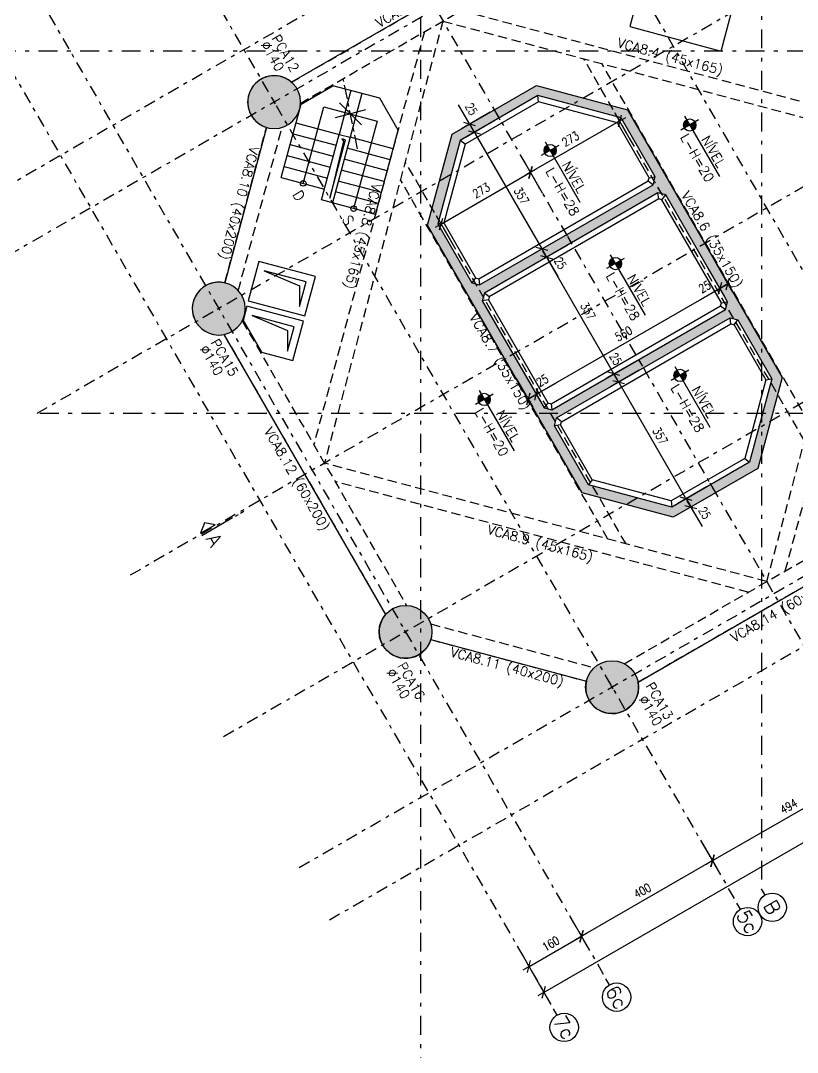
# Model space of a CAD drawing. Header units: metres. Extents: x 661733 to 661987, y 8168511 to 8168781.
# Drawn here: x 661893.99 to 661914.53, y 8168567.89 to 8168595.19 of the extents above; entities that cross this region are included whole.
import ezdxf
from ezdxf.enums import TextEntityAlignment as Align

# ---------------------------------------------------------------- set-up
doc = ezdxf.new("R2010")
doc.units = ezdxf.units.M
doc.header["$MEASUREMENT"] = 0
for name, pattern in [('SPX-CAMPANARIO$0$CENTER2', [1.125, 0.75, -0.125, 0.125, -0.125]), ('SPX-CAMPANARIO$0$DASHDOT2', [0.5, 0.25, -0.125, 0, -0.125]), ('SPX-CAMPANARIO$0$HIDDEN2', [0.1875, 0.125, -0.0625])]:
    doc.linetypes.add(name, pattern=pattern)
doc.layers.get('0').update_dxf_attribs({"linetype": 'CONTINUOUS'})
doc.layers.get('Defpoints').update_dxf_attribs({"linetype": 'CONTINUOUS'})
for name, color, linetype in [('SPX-CAMPANARIO$0$SP 00 Me1', 9, 'SPX-CAMPANARIO$0$DASHDOT2'), ('SPX-CAMPANARIO$0$SP0Me1', 9, 'SPX-CAMPANARIO$0$DASHDOT2'), ('SPX-CAMPANARIO$0$SP1CRT1', 3, 'CONTINUOUS'), ('SPX-CAMPANARIO$0$SP1INV1', 5, 'SPX-CAMPANARIO$0$HIDDEN2'), ('SPX-CAMPANARIO$0$SP1VST1', 2, 'CONTINUOUS'), ('SPX-CAMPANARIO$0$SP1VST2', 1, 'CONTINUOUS'), ('SPX-CAMPANARIO$0$SP1VST3', 5, 'CONTINUOUS'), ('SPX-CAMPANARIO$0$SP3HT2', 254, 'CONTINUOUS'), ('SPX-CAMPANARIO$0$SP4DIM1', 5, 'CONTINUOUS'), ('SPX-CAMPANARIO$0$SP4TN 1', 5, 'CONTINUOUS'), ('SPX-CAMPANARIO$0$SP4TXT 2', 2, 'CONTINUOUS'), ('SPX-CAMPANARIO$0$SP4TXT4', 4, 'CONTINUOUS')]:
    doc.layers.add(name, color=color, linetype=linetype)
doc.styles.add('SPX-CAMPANARIO$0$ROMANS', font='romans.shx')
doc.styles.add('SPX-CAMPANARIO$0$SP_T-Geral', font='romans.shx')
doc.styles.add('SPX-CAMPANARIO$0$SP_TD_w.8', font='romans.shx', dxfattribs={"width": 0.8})
doc.dimstyles.new('SPX-CAMPANARIO$0$SP_D125cm_18', dxfattribs={"dimtxt": 0.225, "dimasz": 0.025, "dimexe": 0.25, "dimexo": 0.125, "dimgap": 0.125, "dimtad": 1, "dimdec": 1, "dimlfac": 100, "dimdsep": 46, "dimtxsty": 'SPX-CAMPANARIO$0$SP_TD_w.8', "dimblk": 'SPX-CAMPANARIO$0$TIC', "dimcen": 0.0125, "dimdle": 0.125, "dimclrt": 2, "dimadec": 3, "dimazin": 2, "dimtfac": 1, "dimtdec": 1, "dimtmove": 0, "dimatfit": 3, "dimfxl": 0.2, "dimtolj": 1, "dimtzin": 0, "dimarcsym": 0})

# ---------------------------------------------------------------- blocks, each defined once
blk = doc.blocks.new('SPX-CAMPANARIO$0$TIC')
at = {"color": 2, "linetype": 'Continuous'}
blk.add_line((4.6, 4.6), (-4.6, -4.6), dxfattribs=at)
at = {"color": 5}
blk.add_line((-1, 0), (7.5, 0), dxfattribs=at)
blk = doc.blocks.new('*D57')
at = {"layer": 'Defpoints', "color": 0, "linetype": 'Continuous', "transparency": 16777216}
for p in [(-3.938, 0), (-3.178, 0), (-3.178, -2.725)]:
    blk.add_point(p, dxfattribs=at)
at = {"layer": 'SPX-CAMPANARIO$0$SP4DIM1', "color": 0, "linetype": 'Continuous', "lineweight": -2, "transparency": 16777216}
for p, q in [((-3.303, 0), (-4.188, 0)), ((-3.938, -2.7), (-3.938, -0.025)), ((-3.303, -2.725), (-4.188, -2.725))]:
    blk.add_line(p, q, dxfattribs=at)
at = {"layer": 'SPX-CAMPANARIO$0$SP4DIM1', "color": 0, "linetype": 'Continuous', "lineweight": -2, "transparency": 16777216, "xscale": 0.025, "yscale": 0.025, "zscale": 0.025}
for p, rotation in [((-3.938, 0), 90), ((-3.938, -2.725), 270)]:
    blk.add_blockref('SPX-CAMPANARIO$0$TIC', p, dxfattribs=dict(at, rotation=rotation))
at = {"layer": 'SPX-CAMPANARIO$0$SP4DIM1', "color": 2, "linetype": 'Continuous', "transparency": 16777216, "insert": (-4.175, -1.363), "char_height": 0.225, "attachment_point": 5, "rotation": 90, "style": 'SPX-CAMPANARIO$0$SP_TD_w.8'}
blk.add_mtext('\\A1;273', dxfattribs=at)
blk = doc.blocks.new('*D58')
at = {"layer": 'Defpoints', "color": 0, "linetype": 'Continuous', "transparency": 16777216}
for p in [(-3.178, 2.725), (-3.938, 0), (-3.178, 0)]:
    blk.add_point(p, dxfattribs=at)
at = {"layer": 'SPX-CAMPANARIO$0$SP4DIM1', "color": 0, "linetype": 'Continuous', "lineweight": -2, "transparency": 16777216}
for p, q in [((-3.303, 2.725), (-4.188, 2.725)), ((-3.938, 2.7), (-3.938, 0.025)), ((-3.303, 0), (-4.188, 0))]:
    blk.add_line(p, q, dxfattribs=at)
at = {"layer": 'SPX-CAMPANARIO$0$SP4DIM1', "color": 0, "linetype": 'Continuous', "lineweight": -2, "transparency": 16777216, "xscale": 0.025, "yscale": 0.025, "zscale": 0.025}
for p, rotation in [((-3.938, 2.725), 90), ((-3.938, 0), 270)]:
    blk.add_blockref('SPX-CAMPANARIO$0$TIC', p, dxfattribs=dict(at, rotation=rotation))
at = {"layer": 'SPX-CAMPANARIO$0$SP4DIM1', "color": 2, "linetype": 'Continuous', "transparency": 16777216, "insert": (-4.175, 1.362), "char_height": 0.225, "attachment_point": 5, "rotation": 90, "style": 'SPX-CAMPANARIO$0$SP_TD_w.8'}
blk.add_mtext('\\A1;273', dxfattribs=at)
blk = doc.blocks.new('*U61')
at = {"layer": 'SPX-CAMPANARIO$0$SP 00 Me1', "color": 0, "linetype": 'Continuous'}
blk.add_line((0, -0.15), (0, 0), dxfattribs=at)
blk.add_circle((0, -0.45), 0.3, dxfattribs=at)
at = {"layer": 'SPX-CAMPANARIO$0$SP 00 Me1', "color": 0, "linetype": 'Continuous', "style": 'SPX-CAMPANARIO$0$SP_T-Geral'}
blk.add_attdef('EIXO?', text='', height=0.3, dxfattribs=at).set_placement((0, -0.45), align=Align.MIDDLE_CENTER)
blk = doc.blocks.new('*D84')
at = {"layer": 'Defpoints', "color": 0, "linetype": 'Continuous', "transparency": 16777216}
for p in [(13.484, -8.939), (14.244, -8.939), (13.484, -10.539)]:
    blk.add_point(p, dxfattribs=at)
at = {"layer": 'SPX-CAMPANARIO$0$SP4DIM1', "color": 0, "linetype": 'Continuous', "lineweight": -2, "transparency": 16777216}
for p, q in [((13.609, -8.939), (14.494, -8.939)), ((14.244, -10.514), (14.244, -8.964)), ((13.609, -10.539), (14.494, -10.539))]:
    blk.add_line(p, q, dxfattribs=at)
at = {"layer": 'SPX-CAMPANARIO$0$SP4DIM1', "color": 0, "linetype": 'Continuous', "lineweight": -2, "transparency": 16777216, "xscale": 0.025, "yscale": 0.025, "zscale": 0.025}
for p, rotation in [((14.244, -8.939), 90), ((14.244, -10.539), 270)]:
    blk.add_blockref('SPX-CAMPANARIO$0$TIC', p, dxfattribs=dict(at, rotation=rotation))
at = {"layer": 'SPX-CAMPANARIO$0$SP4DIM1', "color": 2, "linetype": 'Continuous', "transparency": 16777216, "insert": (14.006, -9.739), "char_height": 0.225, "attachment_point": 5, "rotation": 90, "style": 'SPX-CAMPANARIO$0$SP_TD_w.8'}
blk.add_mtext('\\A1;160', dxfattribs=at)
blk = doc.blocks.new('*D85')
at = {"layer": 'Defpoints', "color": 0, "linetype": 'Continuous', "transparency": 16777216}
for p in [(13.484, -4.939), (13.484, -8.939), (14.244, -8.939)]:
    blk.add_point(p, dxfattribs=at)
at = {"layer": 'SPX-CAMPANARIO$0$SP4DIM1', "color": 0, "linetype": 'Continuous', "lineweight": -2, "transparency": 16777216}
for p, q in [((13.609, -4.939), (14.494, -4.939)), ((14.244, -4.964), (14.244, -8.914)), ((13.609, -8.939), (14.494, -8.939))]:
    blk.add_line(p, q, dxfattribs=at)
at = {"layer": 'SPX-CAMPANARIO$0$SP4DIM1', "color": 0, "linetype": 'Continuous', "lineweight": -2, "transparency": 16777216, "xscale": 0.025, "yscale": 0.025, "zscale": 0.025}
for p, rotation in [((14.244, -4.939), 90), ((14.244, -8.939), 270)]:
    blk.add_blockref('SPX-CAMPANARIO$0$TIC', p, dxfattribs=dict(at, rotation=rotation))
at = {"layer": 'SPX-CAMPANARIO$0$SP4DIM1', "color": 2, "linetype": 'Continuous', "transparency": 16777216, "insert": (14.006, -6.939), "char_height": 0.225, "attachment_point": 5, "rotation": 90, "style": 'SPX-CAMPANARIO$0$SP_TD_w.8'}
blk.add_mtext('\\A1;400', dxfattribs=at)
blk = doc.blocks.new('*D86')
at = {"layer": 'Defpoints', "color": 0, "linetype": 'Continuous', "transparency": 16777216}
for p in [(13.484, 0), (14.244, 0), (13.484, -4.939)]:
    blk.add_point(p, dxfattribs=at)
at = {"layer": 'SPX-CAMPANARIO$0$SP4DIM1', "color": 0, "linetype": 'Continuous', "lineweight": -2, "transparency": 16777216}
for p, q in [((13.609, 0), (14.494, 0)), ((14.244, -4.914), (14.244, -0.025)), ((13.609, -4.939), (14.494, -4.939))]:
    blk.add_line(p, q, dxfattribs=at)
at = {"layer": 'SPX-CAMPANARIO$0$SP4DIM1', "color": 0, "linetype": 'Continuous', "lineweight": -2, "transparency": 16777216, "xscale": 0.025, "yscale": 0.025, "zscale": 0.025}
for p, rotation in [((14.244, 0), 90), ((14.244, -4.939), 270)]:
    blk.add_blockref('SPX-CAMPANARIO$0$TIC', p, dxfattribs=dict(at, rotation=rotation))
at = {"layer": 'SPX-CAMPANARIO$0$SP4DIM1', "color": 2, "linetype": 'Continuous', "transparency": 16777216, "insert": (14.006, -2.47), "char_height": 0.225, "attachment_point": 5, "rotation": 90, "style": 'SPX-CAMPANARIO$0$SP_TD_w.8'}
blk.add_mtext('\\A1;494', dxfattribs=at)
blk = doc.blocks.new('*D90')
at = {"layer": 'Defpoints', "color": 0, "linetype": 'Continuous', "transparency": 16777216}
for p in [(14.267, 10.539), (15.027, 10.539), (14.267, -10.539)]:
    blk.add_point(p, dxfattribs=at)
at = {"layer": 'SPX-CAMPANARIO$0$SP4DIM1', "color": 0, "linetype": 'Continuous', "lineweight": -2, "transparency": 16777216}
for p, q in [((14.392, 10.539), (15.277, 10.539)), ((15.027, -10.514), (15.027, 10.514)), ((14.392, -10.539), (15.277, -10.539))]:
    blk.add_line(p, q, dxfattribs=at)
at = {"layer": 'SPX-CAMPANARIO$0$SP4DIM1', "color": 0, "linetype": 'Continuous', "lineweight": -2, "transparency": 16777216, "xscale": 0.025, "yscale": 0.025, "zscale": 0.025}
for p, rotation in [((15.027, 10.539), 90), ((15.027, -10.539), 270)]:
    blk.add_blockref('SPX-CAMPANARIO$0$TIC', p, dxfattribs=dict(at, rotation=rotation))
at = {"layer": 'SPX-CAMPANARIO$0$SP4DIM1', "color": 2, "linetype": 'Continuous', "transparency": 16777216, "insert": (14.789, 0), "char_height": 0.225, "attachment_point": 5, "rotation": 90, "style": 'SPX-CAMPANARIO$0$SP_TD_w.8'}
blk.add_mtext('\\A1;2108', dxfattribs=at)
blk = doc.blocks.new('*D91')
at = {"layer": 'Defpoints', "color": 0, "linetype": 'Continuous', "transparency": 16777216}
for p in [(10.539, 15.539), (12.403, 15.539), (11.2, 14.127), (-5.021, -14.639), (10.539, -14.639)]:
    blk.add_point(p, dxfattribs=at)
at = {"layer": 'SPX-CAMPANARIO$0$SP4DIM1', "color": 0, "linetype": 'Continuous', "lineweight": -2, "transparency": 16777216}
blk.add_arc((10.539, 12.312), 1.931, 60.7418, 89.2582, dxfattribs=at)
at = {"layer": 'SPX-CAMPANARIO$0$SP4DIM1', "color": 0, "linetype": 'Continuous', "lineweight": -2, "transparency": 16777216, "xscale": 0.025, "yscale": 0.025, "zscale": 0.025}
for p, rotation in [((10.539, 14.243), 179.6291151257718), ((11.505, 13.984), 330.3708836166287)]:
    blk.add_blockref('SPX-CAMPANARIO$0$TIC', p, dxfattribs=dict(at, rotation=rotation))
at = {"layer": 'SPX-CAMPANARIO$0$SP4DIM1', "color": 2, "linetype": 'Continuous', "transparency": 16777216, "insert": (11.101, 14.407), "char_height": 0.225, "attachment_point": 5, "rotation": 345, "style": 'SPX-CAMPANARIO$0$SP_TD_w.8'}
blk.add_mtext('\\A1;30°', dxfattribs=at)
blk = doc.blocks.new('SPX-CAMPANARIO$0$SP_P_140')
at = {"layer": 'SPX-CAMPANARIO$0$SP3HT2', "linetype": 'Continuous'}
h = blk.add_hatch(color=256, dxfattribs=at)
h.dxf.hatch_style = 1
edge = h.paths.add_edge_path()
edge.add_arc((0, 0), 0.7, 0, 360)
at = {"layer": 'Defpoints'}
for p, q in [((-0.05, 0), (0.05, 0)), ((0, -0.05), (0, 0.05))]:
    blk.add_line(p, q, dxfattribs=at)
at = {"layer": 'SPX-CAMPANARIO$0$SP1CRT1', "ltscale": 10}
blk.add_circle((0, 0), 0.7, dxfattribs=at)
blk = doc.blocks.new('SPX-CAMPANARIO$0$ELEV02')
at = {"layer": 'SPX-CAMPANARIO$0$SP1VST1'}
for points in [[(-7.556, 5.793), (-5.968, 4.205), (-4.2, 5.973), (-5.788, 7.56)], [(7.556, 5.793), (5.968, 4.205), (4.2, 5.973), (5.788, 7.56)]]:
    blk.add_lwpolyline(points, close=True, dxfattribs=at)
at = {"layer": 'SPX-CAMPANARIO$0$SP1VST3'}
for points in [[(-5.788, 6.853), (-6.849, 5.793), (-5.968, 4.912), (-6.527, 5.793), (-5.788, 6.853)], [(5.788, 6.853), (6.849, 5.793), (5.968, 4.912), (6.527, 5.793), (5.788, 6.853)]]:
    blk.add_lwpolyline(points, dxfattribs=at)
blk = doc.blocks.new('SPX-CAMPANARIO$0$A$C10CC2A0B')
at = {"layer": 'SPX-CAMPANARIO$0$SP1VST1'}
for p, q in [((-7.63, -2.469), (-8.539, -3.377)), ((-6.659, -2.469), (-7.63, -2.469)), ((-5.023, -4.104), (-6.659, -2.469)), ((-7.979, -2.817), (-7.13, -3.665)), ((-6.296, -2.831), (-7.13, -3.665)), ((-8.191, -3.029), (-7.979, -3.241)), ((-6.084, -3.043), (-6.918, -3.878)), ((-5.872, -3.256), (-6.706, -4.09)), ((-8.539, -4.349), (-8.539, -3.377)), ((-5.66, -3.468), (-6.494, -4.302)), ((-5.447, -3.68), (-6.282, -4.514)), ((-5.235, -3.892), (-6.07, -4.726)), ((-7.116, -5.773), (-8.539, -4.349)), ((-5.023, -4.104), (-5.858, -4.938)), ((-7.116, -5.773), (-6.282, -4.938))]:
    blk.add_line(p, q, dxfattribs=at)
blk.add_lwpolyline([(-6.07, -5.15), (-7.342, -3.878), (-7.13, -3.665), (-5.858, -4.938)], close=True, dxfattribs=at)
for points in [[(-5.49, -7.399), (-4.73, -8.159), (-3.634, -7.063), (-4.394, -6.303), (-5.49, -7.399)], [(-3.377, -8.539), (-2.767, -7.929), (-3.528, -7.169), (-4.624, -8.265), (-4.349, -8.539), (-3.377, -8.539)]]:
    blk.add_lwpolyline(points, dxfattribs=at)
at = {"layer": 'SPX-CAMPANARIO$0$SP1VST2', "linetype": 'SPX-CAMPANARIO$0$CENTER2', "ltscale": 0.5}
blk.add_line((-6.762, -3.647), (-8.56, -3.048), dxfattribs=at)
at = {"layer": 'SPX-CAMPANARIO$0$SP1VST2'}
for p, q in [((-7.979, -3.241), (-7.342, -3.878)), ((-8.177, -4.712), (-7.342, -3.878)), ((-7.965, -4.924), (-7.13, -4.09)), ((-7.753, -5.136), (-6.918, -4.302)), ((-7.54, -5.348), (-6.706, -4.514)), ((-7.328, -5.56), (-6.494, -4.726))]:
    blk.add_line(p, q, dxfattribs=at)
for points in [[(-6.692, -5.348), (-8.177, -3.863), (-7.145, -2.831), (-5.447, -4.528)], [(-7.554, -2.948), (-7.661, -3.347), (-7.261, -3.24)], [(-8.06, -3.454), (-7.661, -3.347), (-7.768, -3.747)]]:
    blk.add_lwpolyline(points, dxfattribs=at)
for centre in [(-5.447, -4.528), (-6.692, -5.348)]:
    blk.add_circle(centre, 0.075, dxfattribs=at)
at = {"layer": 'SPX-CAMPANARIO$0$SP1VST3'}
for points in [[(-5.999, -4.938), (-7.13, -3.807), (-7.201, -3.878), (-7.13, -3.869)], [(-5.207, -7.399), (-4.394, -6.786), (-3.916, -7.063), (-4.394, -6.586)], [(-4.341, -8.265), (-3.528, -7.652), (-3.05, -7.929), (-3.528, -7.452)]]:
    blk.add_lwpolyline(points, close=True, dxfattribs=at)
at = {"layer": 'SPX-CAMPANARIO$0$SP1VST2', "style": 'SPX-CAMPANARIO$0$ROMANS'}
for s, p in [('S', (-5.369, -4.941)), ('D', (-6.59, -5.746))]:
    blk.add_text(s, height=0.27, dxfattribs=at).set_placement(p)
blk = doc.blocks.new('SPX-CAMPANARIO$0$SP_IND_CORTE2')
for p, q in [((-0.27, 0), (-1.02, 0)), ((-0.135, 0), (-0.21, 0)), ((0, 0), (-0.075, 0))]:
    blk.add_line(p, q)
blk.add_lwpolyline([(-1.02, 0.06), (-0.66, 0.06), (-0.84, 0.21)], close=True)
at = {"style": 'SPX-CAMPANARIO$0$SP_T-Geral'}
blk.add_attdef('1', text='', height=0.3, dxfattribs=at).set_placement((-0.84, -0.2), align=Align.MIDDLE_CENTER)
blk = doc.blocks.new('*D60')
at = {"layer": 'Defpoints', "color": 0, "linetype": 'Continuous', "transparency": 16777216}
for p in [(661906.641, 8168592.61), (661908.424, 8168589.521), (661907.773, 8168589.146)]:
    blk.add_point(p, dxfattribs=at)
at = {"layer": 'SPX-CAMPANARIO$0$SP4DIM1', "color": 0, "linetype": 'Continuous', "lineweight": -2, "transparency": 16777216}
for p, q in [((661906.532, 8168592.548), (661905.773, 8168592.109)), ((661906.002, 8168592.213), (661907.761, 8168589.167)), ((661908.316, 8168589.459), (661907.557, 8168589.021))]:
    blk.add_line(p, q, dxfattribs=at)
at = {"layer": 'SPX-CAMPANARIO$0$SP4DIM1', "color": 0, "linetype": 'Continuous', "lineweight": -2, "transparency": 16777216, "xscale": 0.025, "yscale": 0.025, "zscale": 0.025}
for p, rotation in [((661905.99, 8168592.234), 120.0000000391031), ((661907.773, 8168589.146), 300.000000039103)]:
    blk.add_blockref('SPX-CAMPANARIO$0$TIC', p, dxfattribs=dict(at, rotation=rotation))
at = {"layer": 'SPX-CAMPANARIO$0$SP4DIM1', "color": 2, "linetype": 'Continuous', "transparency": 16777216, "insert": (661907.236, 8168590.551), "char_height": 0.225, "attachment_point": 5, "rotation": 300, "style": 'SPX-CAMPANARIO$0$SP_TD_w.8'}
blk.add_mtext('\\A1;357', dxfattribs=at)
blk = doc.blocks.new('*D62')
at = {"layer": 'Defpoints', "color": 0, "linetype": 'Continuous', "transparency": 16777216}
for p in [(661906.516, 8168592.827), (661906.641, 8168592.61), (661905.865, 8168592.451)]:
    blk.add_point(p, dxfattribs=at)
at = {"layer": 'SPX-CAMPANARIO$0$SP4DIM1', "color": 0, "linetype": 'Continuous', "lineweight": -2, "transparency": 16777216}
for p, q in [((661905.852, 8168592.473), (661905.569, 8168592.963)), ((661906.407, 8168592.764), (661905.648, 8168592.326)), ((661906.532, 8168592.548), (661905.773, 8168592.109)), ((661905.99, 8168592.234), (661905.865, 8168592.451)), ((661906.002, 8168592.213), (661906.015, 8168592.191))]:
    blk.add_line(p, q, dxfattribs=at)
at = {"layer": 'SPX-CAMPANARIO$0$SP4DIM1', "color": 0, "linetype": 'Continuous', "lineweight": -2, "transparency": 16777216, "xscale": 0.025, "yscale": 0.025, "zscale": 0.025}
for p, rotation in [((661905.865, 8168592.451), 299.9999996806242), ((661905.99, 8168592.234), 119.9999996806242)]:
    blk.add_blockref('SPX-CAMPANARIO$0$TIC', p, dxfattribs=dict(at, rotation=rotation))
at = {"layer": 'SPX-CAMPANARIO$0$SP4DIM1', "color": 2, "linetype": 'Continuous', "transparency": 16777216, "insert": (661905.91, 8168592.847), "char_height": 0.225, "attachment_point": 5, "rotation": 300, "style": 'SPX-CAMPANARIO$0$SP_TD_w.8'}
blk.add_mtext('\\A1;25', dxfattribs=at)
blk = doc.blocks.new('*D63')
at = {"layer": 'Defpoints', "color": 0, "linetype": 'Continuous', "transparency": 16777216}
for p in [(661908.424, 8168589.521), (661908.549, 8168589.305), (661907.898, 8168588.929)]:
    blk.add_point(p, dxfattribs=at)
at = {"layer": 'SPX-CAMPANARIO$0$SP4DIM1', "color": 0, "linetype": 'Continuous', "lineweight": -2, "transparency": 16777216}
for p, q in [((661908.316, 8168589.459), (661907.557, 8168589.021)), ((661908.441, 8168589.242), (661907.682, 8168588.804)), ((661907.761, 8168589.167), (661907.748, 8168589.189)), ((661907.773, 8168589.146), (661907.898, 8168588.929)), ((661907.911, 8168588.907), (661908.194, 8168588.417))]:
    blk.add_line(p, q, dxfattribs=at)
at = {"layer": 'SPX-CAMPANARIO$0$SP4DIM1', "color": 0, "linetype": 'Continuous', "lineweight": -2, "transparency": 16777216, "xscale": 0.025, "yscale": 0.025, "zscale": 0.025}
for p, rotation in [((661907.773, 8168589.146), 300.000000039103), ((661907.898, 8168588.929), 120.0000000391031)]:
    blk.add_blockref('SPX-CAMPANARIO$0$TIC', p, dxfattribs=dict(at, rotation=rotation))
at = {"layer": 'SPX-CAMPANARIO$0$SP4DIM1', "color": 2, "linetype": 'Continuous', "transparency": 16777216, "insert": (661908.264, 8168588.77), "char_height": 0.225, "attachment_point": 5, "rotation": 300, "style": 'SPX-CAMPANARIO$0$SP_TD_w.8'}
blk.add_mtext('\\A1;25', dxfattribs=at)
blk = doc.blocks.new('*D64')
at = {"layer": 'Defpoints', "color": 0, "linetype": 'Continuous', "transparency": 16777216}
for p in [(661908.549, 8168589.305), (661907.898, 8168588.929), (661910.332, 8168586.216)]:
    blk.add_point(p, dxfattribs=at)
at = {"layer": 'SPX-CAMPANARIO$0$SP4DIM1', "color": 0, "linetype": 'Continuous', "lineweight": -2, "transparency": 16777216}
for p, q in [((661908.441, 8168589.242), (661907.682, 8168588.804)), ((661909.669, 8168585.862), (661907.911, 8168588.907)), ((661910.224, 8168586.154), (661909.465, 8168585.715))]:
    blk.add_line(p, q, dxfattribs=at)
at = {"layer": 'SPX-CAMPANARIO$0$SP4DIM1', "color": 0, "linetype": 'Continuous', "lineweight": -2, "transparency": 16777216, "xscale": 0.025, "yscale": 0.025, "zscale": 0.025}
for p, rotation in [((661907.898, 8168588.929), 120.0000000184052), ((661909.681, 8168585.84), 300.0000000184053)]:
    blk.add_blockref('SPX-CAMPANARIO$0$TIC', p, dxfattribs=dict(at, rotation=rotation))
at = {"layer": 'SPX-CAMPANARIO$0$SP4DIM1', "color": 2, "linetype": 'Continuous', "transparency": 16777216, "insert": (661908.995, 8168587.503), "char_height": 0.225, "attachment_point": 5, "rotation": 300, "style": 'SPX-CAMPANARIO$0$SP_TD_w.8'}
blk.add_mtext('\\A1;357', dxfattribs=at)
blk = doc.blocks.new('*D65')
at = {"layer": 'Defpoints', "color": 0, "linetype": 'Continuous', "transparency": 16777216}
for p in [(661910.457, 8168586), (661909.806, 8168585.624), (661912.241, 8168582.911)]:
    blk.add_point(p, dxfattribs=at)
at = {"layer": 'SPX-CAMPANARIO$0$SP4DIM1', "color": 0, "linetype": 'Continuous', "lineweight": -2, "transparency": 16777216}
for p, q in [((661910.349, 8168585.937), (661909.59, 8168585.499)), ((661911.577, 8168582.557), (661909.819, 8168585.602)), ((661912.132, 8168582.848), (661911.373, 8168582.41))]:
    blk.add_line(p, q, dxfattribs=at)
at = {"layer": 'SPX-CAMPANARIO$0$SP4DIM1', "color": 0, "linetype": 'Continuous', "lineweight": -2, "transparency": 16777216, "xscale": 0.025, "yscale": 0.025, "zscale": 0.025}
for p, rotation in [((661909.806, 8168585.624), 120.000000110829), ((661911.59, 8168582.535), 300.000000110829)]:
    blk.add_blockref('SPX-CAMPANARIO$0$TIC', p, dxfattribs=dict(at, rotation=rotation))
at = {"layer": 'SPX-CAMPANARIO$0$SP4DIM1', "color": 2, "linetype": 'Continuous', "transparency": 16777216, "insert": (661910.904, 8168584.198), "char_height": 0.225, "attachment_point": 5, "rotation": 300, "style": 'SPX-CAMPANARIO$0$SP_TD_w.8'}
blk.add_mtext('\\A1;357', dxfattribs=at)
blk = doc.blocks.new('*D66')
at = {"layer": 'Defpoints', "color": 0, "linetype": 'Continuous', "transparency": 16777216}
for p in [(661912.241, 8168582.911), (661912.366, 8168582.694), (661911.715, 8168582.318)]:
    blk.add_point(p, dxfattribs=at)
at = {"layer": 'SPX-CAMPANARIO$0$SP4DIM1', "color": 0, "linetype": 'Continuous', "lineweight": -2, "transparency": 16777216}
for p, q in [((661912.132, 8168582.848), (661911.373, 8168582.41)), ((661912.257, 8168582.632), (661911.498, 8168582.193)), ((661911.577, 8168582.557), (661911.565, 8168582.578)), ((661911.59, 8168582.535), (661911.715, 8168582.318)), ((661911.727, 8168582.297), (661912.01, 8168581.806))]:
    blk.add_line(p, q, dxfattribs=at)
at = {"layer": 'SPX-CAMPANARIO$0$SP4DIM1', "color": 0, "linetype": 'Continuous', "lineweight": -2, "transparency": 16777216, "xscale": 0.025, "yscale": 0.025, "zscale": 0.025}
for p, rotation in [((661911.59, 8168582.535), 300.000000039103), ((661911.715, 8168582.318), 120.0000000391031)]:
    blk.add_blockref('SPX-CAMPANARIO$0$TIC', p, dxfattribs=dict(at, rotation=rotation))
at = {"layer": 'SPX-CAMPANARIO$0$SP4DIM1', "color": 2, "linetype": 'Continuous', "transparency": 16777216, "insert": (661912.081, 8168582.159), "char_height": 0.225, "attachment_point": 5, "rotation": 300, "style": 'SPX-CAMPANARIO$0$SP_TD_w.8'}
blk.add_mtext('\\A1;25', dxfattribs=at)
blk = doc.blocks.new('*D67')
at = {"layer": 'Defpoints', "color": 0, "linetype": 'Continuous', "transparency": 16777216}
for p in [(661910.332, 8168586.216), (661910.457, 8168586), (661909.681, 8168585.84)]:
    blk.add_point(p, dxfattribs=at)
at = {"layer": 'SPX-CAMPANARIO$0$SP4DIM1', "color": 0, "linetype": 'Continuous', "lineweight": -2, "transparency": 16777216}
for p, q in [((661909.669, 8168585.862), (661909.386, 8168586.352)), ((661910.224, 8168586.154), (661909.465, 8168585.715)), ((661910.349, 8168585.937), (661909.59, 8168585.499)), ((661909.806, 8168585.624), (661909.681, 8168585.84)), ((661909.819, 8168585.602), (661909.831, 8168585.58))]:
    blk.add_line(p, q, dxfattribs=at)
at = {"layer": 'SPX-CAMPANARIO$0$SP4DIM1', "color": 0, "linetype": 'Continuous', "lineweight": -2, "transparency": 16777216, "xscale": 0.025, "yscale": 0.025, "zscale": 0.025}
for p, rotation in [((661909.681, 8168585.84), 299.999999442416), ((661909.806, 8168585.624), 119.999999442416)]:
    blk.add_blockref('SPX-CAMPANARIO$0$TIC', p, dxfattribs=dict(at, rotation=rotation))
at = {"layer": 'SPX-CAMPANARIO$0$SP4DIM1', "color": 2, "linetype": 'Continuous', "transparency": 16777216, "insert": (661909.727, 8168586.237), "char_height": 0.225, "attachment_point": 5, "rotation": 300, "style": 'SPX-CAMPANARIO$0$SP_TD_w.8'}
blk.add_mtext('\\A1;25', dxfattribs=at)
blk = doc.blocks.new('*D68')
at = {"layer": 'Defpoints', "color": 0, "linetype": 'Continuous', "transparency": 16777216}
for p in [(661907.253, 8168585.95), (661907.037, 8168585.825), (661907.629, 8168585.299)]:
    blk.add_point(p, dxfattribs=at)
at = {"layer": 'SPX-CAMPANARIO$0$SP4DIM1', "color": 0, "linetype": 'Continuous', "lineweight": -2, "transparency": 16777216}
for p, q in [((661907.099, 8168585.716), (661907.537, 8168584.957)), ((661907.316, 8168585.841), (661907.754, 8168585.082)), ((661907.65, 8168585.311), (661908.141, 8168585.594)), ((661907.391, 8168585.161), (661907.369, 8168585.149)), ((661907.412, 8168585.174), (661907.629, 8168585.299))]:
    blk.add_line(p, q, dxfattribs=at)
at = {"layer": 'SPX-CAMPANARIO$0$SP4DIM1', "color": 0, "linetype": 'Continuous', "lineweight": -2, "transparency": 16777216, "xscale": 0.025, "yscale": 0.025, "zscale": 0.025}
for p, rotation in [((661907.412, 8168585.174), 30.00000003910309), ((661907.629, 8168585.299), 210.0000000391031)]:
    blk.add_blockref('SPX-CAMPANARIO$0$TIC', p, dxfattribs=dict(at, rotation=rotation))
at = {"layer": 'SPX-CAMPANARIO$0$SP4DIM1', "color": 2, "linetype": 'Continuous', "transparency": 16777216, "insert": (661907.788, 8168585.665), "char_height": 0.225, "attachment_point": 5, "rotation": 30, "style": 'SPX-CAMPANARIO$0$SP_TD_w.8'}
blk.add_mtext('\\A1;25', dxfattribs=at)
blk = doc.blocks.new('*D69')
at = {"layer": 'Defpoints', "color": 0, "linetype": 'Continuous', "transparency": 16777216}
for p in [(661912.103, 8168588.75), (661907.253, 8168585.95), (661907.629, 8168585.299)]:
    blk.add_point(p, dxfattribs=at)
at = {"layer": 'SPX-CAMPANARIO$0$SP4DIM1', "color": 0, "linetype": 'Continuous', "lineweight": -2, "transparency": 16777216}
for p, q in [((661912.165, 8168588.641), (661912.604, 8168587.882)), ((661912.457, 8168588.086), (661907.65, 8168585.311)), ((661907.316, 8168585.841), (661907.754, 8168585.082))]:
    blk.add_line(p, q, dxfattribs=at)
at = {"layer": 'SPX-CAMPANARIO$0$SP4DIM1', "color": 0, "linetype": 'Continuous', "lineweight": -2, "transparency": 16777216, "xscale": 0.025, "yscale": 0.025, "zscale": 0.025}
for p, rotation in [((661912.479, 8168588.099), 30.00000003910309), ((661907.629, 8168585.299), 210.0000000391031)]:
    blk.add_blockref('SPX-CAMPANARIO$0$TIC', p, dxfattribs=dict(at, rotation=rotation))
at = {"layer": 'SPX-CAMPANARIO$0$SP4DIM1', "color": 2, "linetype": 'Continuous', "transparency": 16777216, "insert": (661909.935, 8168586.904), "char_height": 0.225, "attachment_point": 5, "rotation": 30, "style": 'SPX-CAMPANARIO$0$SP_TD_w.8'}
blk.add_mtext('\\A1;560', dxfattribs=at)
blk = doc.blocks.new('*D70')
at = {"layer": 'Defpoints', "color": 0, "linetype": 'Continuous', "transparency": 16777216}
for p in [(661912.103, 8168588.75), (661912.319, 8168588.875), (661912.479, 8168588.099)]:
    blk.add_point(p, dxfattribs=at)
at = {"layer": 'SPX-CAMPANARIO$0$SP4DIM1', "color": 0, "linetype": 'Continuous', "lineweight": -2, "transparency": 16777216}
for p, q in [((661912.165, 8168588.641), (661912.604, 8168587.882)), ((661912.382, 8168588.766), (661912.82, 8168588.007)), ((661912.695, 8168588.224), (661912.479, 8168588.099)), ((661912.717, 8168588.236), (661912.738, 8168588.249)), ((661912.457, 8168588.086), (661911.966, 8168587.803))]:
    blk.add_line(p, q, dxfattribs=at)
at = {"layer": 'SPX-CAMPANARIO$0$SP4DIM1', "color": 0, "linetype": 'Continuous', "lineweight": -2, "transparency": 16777216, "xscale": 0.025, "yscale": 0.025, "zscale": 0.025}
for p, rotation in [((661912.695, 8168588.224), 210.0000000391031), ((661912.479, 8168588.099), 30.00000003910308)]:
    blk.add_blockref('SPX-CAMPANARIO$0$TIC', p, dxfattribs=dict(at, rotation=rotation))
at = {"layer": 'SPX-CAMPANARIO$0$SP4DIM1', "color": 2, "linetype": 'Continuous', "transparency": 16777216, "insert": (661912.082, 8168588.144), "char_height": 0.225, "attachment_point": 5, "rotation": 30, "style": 'SPX-CAMPANARIO$0$SP_TD_w.8'}
blk.add_mtext('\\A1;25', dxfattribs=at)
blk = doc.blocks.new('SPX-CAMPANARIO$0$02')
at = {"layer": 'SPX-CAMPANARIO$0$SP1INV1', "ltscale": 2}
for p, q in [((-8.564, 0), (0, 8.564)), ((-8.564, 0.566), (-0.566, 8.564)), ((8.564, 0), (0, 8.564)), ((8.564, 0.566), (0.566, 8.564)), ((5.489, 3.075), (-5.489, 3.075)), ((5.839, 2.725), (-5.839, 2.725)), ((8.564, 0), (0, -8.564)), ((-8.564, 0), (0, -8.564)), ((-8.564, -0.566), (-0.566, -8.564)), ((8.564, -0.566), (0.566, -8.564)), ((5.839, -2.725), (-5.839, -2.725)), ((5.489, -3.075), (-5.489, -3.075))]:
    blk.add_line(p, q, dxfattribs=at)
at = {"layer": 'SPX-CAMPANARIO$0$SP4DIM1', "linetype": 'Continuous'}
for base, p1, p2, angle, picture, middle in [((-3.937713557, -0.000000014), (-3.177936707, 2.72499999), (-3.177936743, -0.000000014), 269.999999146, '*D58', (-4.175213557, 1.362499988)), ((-3.93771356, -0.00000001), (-3.17793669, -2.72500002), (-3.17793674, -0.00000001), 90.00000117, '*D57', (-4.17521356, -1.36250002))]:
    dim = blk.add_linear_dim(base=base, p1=p1, p2=p2, angle=angle, dimstyle='SPX-CAMPANARIO$0$SP_D125cm_18', override={"dimdec": 0}, dxfattribs=at)
    dim.commit()
    dim.dimension.update_dxf_attribs({"geometry": picture, "text_midpoint": middle})
blk = doc.blocks.new('SPX-CAMPANARIO$0$SP_EIXOS_CAMP')
at = {"layer": 'SPX-CAMPANARIO$0$SP0Me1', "ltscale": 2}
for p, q in [((1.3296, 15.5393), (-14.6393, -12.1197)), ((12.4027, 15.5393), (-5.021, -14.6393)), ((-14.6393, 13.2387), (15.5393, -4.185)), ((-14.6393, 2.8246), (15.5393, -14.5991))]:
    blk.add_line(p, q, dxfattribs=at)
at = {"layer": 'SPX-CAMPANARIO$0$SP0Me1', "ltscale": 1.25}
for p, q in [((-10.5393, 15.5393), (-10.5393, -14.6393)), ((-8.9393, 15.5393), (-8.9393, -14.6393)), ((-4.9393, 15.5393), (-4.9393, -14.6393)), ((0, 15.5393), (0, -14.6393)), ((4.9393, 15.5393), (4.9393, -14.6393)), ((8.9393, 15.5393), (8.9393, -14.6393)), ((10.5393, 15.5393), (10.5393, -14.6393)), ((-14.6393, 4.9393), (15.5393, 4.9393)), ((-14.6393, 0), (15.5393, 0)), ((-14.6393, -4.9393), (15.5393, -4.9393)), ((-14.6393, -8.9393), (15.5393, -8.9393)), ((-14.6393, -10.5393), (15.5393, -10.5393))]:
    blk.add_line(p, q, dxfattribs=at)
at = {"layer": 'SPX-CAMPANARIO$0$SP0Me1'}
ref = blk.add_blockref('*U61', (15.5393, -4.185), dxfattribs=dict(at, xscale=1.25, yscale=1.25, zscale=1.25, rotation=90))
ref.add_attrib('EIXO?', 'B', dxfattribs={"layer": 'SPX-CAMPANARIO$0$SP 00 Me1', "color": 0, "linetype": 'Continuous', "height": 0.375, "rotation": 0, "style": 'SPX-CAMPANARIO$0$SP_T-Geral'}).set_placement((16.1018, -4.185), align=Align.MIDDLE_CENTER)
ref = blk.add_blockref('*U61', (15.5393, -4.9393), dxfattribs=dict(at, xscale=1.25, yscale=1.25, zscale=1.25, rotation=90))
ref.add_attrib('EIXO?', '5c', dxfattribs={"layer": 'SPX-CAMPANARIO$0$SP 00 Me1', "color": 0, "linetype": 'Continuous', "height": 0.375, "rotation": 0, "style": 'SPX-CAMPANARIO$0$SP_T-Geral'}).set_placement((16.1018, -4.9393), align=Align.MIDDLE_CENTER)
ref = blk.add_blockref('*U61', (15.5393, -8.9393), dxfattribs=dict(at, xscale=1.25, yscale=1.25, zscale=1.25, rotation=90))
ref.add_attrib('EIXO?', '6c', dxfattribs={"layer": 'SPX-CAMPANARIO$0$SP 00 Me1', "color": 0, "linetype": 'Continuous', "height": 0.375, "rotation": 0, "style": 'SPX-CAMPANARIO$0$SP_T-Geral'}).set_placement((16.1018, -8.9393), align=Align.MIDDLE_CENTER)
ref = blk.add_blockref('*U61', (15.5393, -10.5393), dxfattribs=dict(at, xscale=1.25, yscale=1.25, zscale=1.25, rotation=90))
ref.add_attrib('EIXO?', '7c', dxfattribs={"layer": 'SPX-CAMPANARIO$0$SP 00 Me1', "color": 0, "linetype": 'Continuous', "height": 0.375, "rotation": 0, "style": 'SPX-CAMPANARIO$0$SP_T-Geral'}).set_placement((16.1018, -10.5393), align=Align.MIDDLE_CENTER)
at = {"layer": 'SPX-CAMPANARIO$0$SP4DIM1', "linetype": 'Continuous'}
dim = blk.add_angular_dim_2l(base=(11.1998, 14.1265), line1=((10.5393, 15.5393), (10.5393, -14.6393)), line2=((12.4027, 15.5393), (-5.021, -14.6393)), dimstyle='SPX-CAMPANARIO$0$SP_D125cm_18', dxfattribs=at)
dim.commit()
dim.dimension.update_dxf_attribs({"geometry": '*D91', "text_midpoint": (11.1006, 14.4066)})
for base, p1, p2, picture, middle in [((15.0265, 10.5393), (14.2667, -10.5393), (14.2667, 10.5393), '*D90', (14.789, 0)), ((14.2438, 0), (13.484, -4.9393), (13.484, 0), '*D86', (14.0063, -2.4697))]:
    dim = blk.add_linear_dim(base=base, p1=p1, p2=p2, angle=90, dimstyle='SPX-CAMPANARIO$0$SP_D125cm_18', override={"dimdec": 0}, dxfattribs=at)
    dim.commit()
    dim.dimension.update_dxf_attribs({"geometry": picture, "text_midpoint": middle})
for p1, angle, picture, middle in [((13.484, -4.9393), 270, '*D85', (14.0063, -6.9393)), ((13.484, -10.5393), 90, '*D84', (14.0063, -9.7393))]:
    dim = blk.add_linear_dim(base=(14.2438, -8.9393), p1=p1, p2=(13.484, -8.9393), angle=angle, dimstyle='SPX-CAMPANARIO$0$SP_D125cm_18', dxfattribs=at)
    dim.commit()
    dim.dimension.update_dxf_attribs({"geometry": picture, "text_midpoint": middle})
blk = doc.blocks.new('SPX-CAMPANARIO')
at = {"layer": 'SPX-CAMPANARIO$0$SP3HT2'}
h = blk.add_hatch(color=256, dxfattribs=at)
h.dxf.hatch_style = 1
h.paths.add_polyline_path([(661910.0368, 8168592.8279), (661914.1273, 8168585.743), (661913.4832, 8168583.3395), (661911.2481, 8168582.049), (661908.8445, 8168582.693), (661904.754, 8168589.7779), (661905.3981, 8168592.1815), (661907.6332, 8168593.472)])
h.paths.add_polyline_path([(661911.0489, 8168590.575), (661910.844, 8168590.6299), (661906.254, 8168587.9799), (661906.1991, 8168587.775), (661907.8324, 8168584.946), (661908.0374, 8168584.8911), (661912.6273, 8168587.5411), (661912.6822, 8168587.746)], flags=16)
h.paths.add_polyline_path([(661906.129, 8168588.1964), (661910.719, 8168590.8464), (661910.7739, 8168591.0513), (661909.8721, 8168592.6132), (661907.6685, 8168593.2037), (661905.6128, 8168592.0168), (661905.0223, 8168589.8132), (661905.9241, 8168588.2513)], flags=16)
h.paths.add_polyline_path([(661908.1624, 8168584.6746), (661912.7523, 8168587.3246), (661912.9572, 8168587.2697), (661913.859, 8168585.7077), (661913.2685, 8168583.5042), (661911.2128, 8168582.3173), (661909.0092, 8168582.9077), (661908.1074, 8168584.4697)], flags=16)
at = {"layer": 'SPX-CAMPANARIO$0$SP1CRT1'}
for points in [[(661910.0368, 8168592.8279), (661914.1273, 8168585.743), (661913.4832, 8168583.3395), (661911.2481, 8168582.049), (661908.8445, 8168582.693), (661904.754, 8168589.7779), (661905.3981, 8168592.1815), (661907.6332, 8168593.472)], [(661906.129, 8168588.1964), (661910.719, 8168590.8464), (661910.7739, 8168591.0513), (661909.8721, 8168592.6132), (661907.6685, 8168593.2037), (661905.6128, 8168592.0168), (661905.0223, 8168589.8132), (661905.9241, 8168588.2513)], [(661911.0489, 8168590.575), (661910.844, 8168590.6299), (661906.254, 8168587.9799), (661906.1991, 8168587.775), (661907.8324, 8168584.946), (661908.0374, 8168584.8911), (661912.6273, 8168587.5411), (661912.6822, 8168587.746)], [(661908.1624, 8168584.6746), (661912.7523, 8168587.3246), (661912.9572, 8168587.2697), (661913.859, 8168585.7077), (661913.2685, 8168583.5042), (661911.2128, 8168582.3173), (661909.0092, 8168582.9077), (661908.1074, 8168584.4697)]]:
    blk.add_lwpolyline(points, close=True, dxfattribs=at)
at = {"layer": 'SPX-CAMPANARIO$0$SP1INV1', "ltscale": 2}
for p, q in [((661901.1471, 8168593.5543), (661908.5542, 8168597.8308)), ((661901.3849, 8168592.9988), (661908.9164, 8168597.347)), ((661899.8496, 8168587.244), (661904.1978, 8168579.7126)), ((661899.3659, 8168586.8819), (661903.6423, 8168579.4748)), ((661909.9493, 8168578.1649), (661917.4807, 8168582.5132)), ((661910.3114, 8168577.6812), (661917.7185, 8168581.9577))]:
    blk.add_line(p, q, dxfattribs=at)
for points in [[(661899.3862, 8168588.2506), (661900.4882, 8168592.3633)], [(661899.7445, 8168588.0423), (661900.9026, 8168592.3645)], [(661904.8366, 8168579.2225), (661909.1588, 8168578.0643)], [(661904.8379, 8168578.808), (661908.9505, 8168577.706)]]:
    blk.add_lwpolyline(points, dxfattribs=at)
at = {"layer": 'SPX-CAMPANARIO$0$SP1VST1'}
for p, q in [((661906.5657, 8168592.7401), (661906.6657, 8168592.5669)), ((661908.449, 8168589.4781), (661908.549, 8168589.3049)), ((661910.3323, 8168586.2161), (661910.4323, 8168586.0429)), ((661912.2157, 8168582.954), (661912.3157, 8168582.7808))]:
    blk.add_line(p, q, dxfattribs=at)
blk.add_lwpolyline([(661917.7264, 8168581.9622, 1.2444015), (661918.3931, 8168583.1577), (661919.4951, 8168587.2704, 1.2371466), (661919.5154, 8168588.6391), (661915.239, 8168596.0462, 1.2371466), (661914.0434, 8168596.713), (661909.9308, 8168597.8149, 1.2371465), (661908.562, 8168597.8353), (661901.1549, 8168593.5588, 1.2371465), (661900.4882, 8168592.3633), (661899.3862, 8168588.2506, 1.2371466), (661899.3659, 8168586.8819), (661903.6423, 8168579.4748, 1.2371466), (661904.8379, 8168578.808), (661908.9505, 8168577.706, 1.2371466), (661910.3193, 8168577.6857), (661917.7264, 8168581.9622)], format="xyb", dxfattribs=at)
at = {"layer": 'SPX-CAMPANARIO$0$SP1VST2'}
for p, q in [((661907.6897, 8168593.0427), (661907.6685, 8168593.2037)), ((661909.7732, 8168592.4844), (661909.8721, 8168592.6132)), ((661905.7416, 8168591.9179), (661905.6128, 8168592.0168)), ((661910.5901, 8168590.9452), (661910.719, 8168590.8464)), ((661910.6129, 8168591.0301), (661910.7739, 8168591.0513)), ((661910.8651, 8168590.4689), (661910.844, 8168590.6299)), ((661910.95, 8168590.4462), (661911.0489, 8168590.575)), ((661905.1833, 8168589.8344), (661905.0223, 8168589.8132)), ((661906.023, 8168588.3801), (661905.9241, 8168588.2513)), ((661906.1078, 8168588.3574), (661906.129, 8168588.1964)), ((661906.3828, 8168587.8811), (661906.254, 8168587.9799)), ((661906.3601, 8168587.7962), (661906.1991, 8168587.775)), ((661912.4985, 8168587.6399), (661912.6273, 8168587.5411)), ((661912.5212, 8168587.7248), (661912.6822, 8168587.746)), ((661912.7735, 8168587.1636), (661912.7523, 8168587.3246)), ((661912.8584, 8168587.1409), (661912.9572, 8168587.2697)), ((661913.698, 8168585.6865), (661913.859, 8168585.7077)), ((661907.9313, 8168585.0748), (661907.8324, 8168584.946)), ((661908.0162, 8168585.052), (661908.0374, 8168584.8911)), ((661908.2912, 8168584.5757), (661908.1624, 8168584.6746)), ((661908.2684, 8168584.4909), (661908.1074, 8168584.4697)), ((661913.1397, 8168583.603), (661913.2685, 8168583.5042)), ((661909.1081, 8168583.0365), (661909.0092, 8168582.9077)), ((661911.1916, 8168582.4783), (661911.2128, 8168582.3173))]:
    blk.add_line(p, q, dxfattribs=at)
for points in [[(661906.1078, 8168588.3574), (661910.5901, 8168590.9452), (661910.6129, 8168591.0301), (661909.7732, 8168592.4844), (661907.6897, 8168593.0427), (661905.7416, 8168591.9179), (661905.1833, 8168589.8344), (661906.023, 8168588.3801)], [(661906.3601, 8168587.7962), (661907.9313, 8168585.0748), (661908.0162, 8168585.052), (661912.4985, 8168587.6399), (661912.5212, 8168587.7248), (661910.95, 8168590.4462), (661910.8651, 8168590.4689), (661906.3828, 8168587.8811)], [(661908.2912, 8168584.5757), (661912.7735, 8168587.1636), (661912.8584, 8168587.1409), (661913.698, 8168585.6865), (661913.1397, 8168583.603), (661911.1916, 8168582.4783), (661909.1081, 8168583.0365), (661908.2684, 8168584.4909)]]:
    blk.add_lwpolyline(points, close=True, dxfattribs=at)
at = {"layer": 'SPX-CAMPANARIO$0$SP4TN 1', "color": 9}
for p, q in [((661911.918, 8168592.5614), (661911.4504, 8168592.2914)), ((661911.5492, 8168592.6602), (661912.473, 8168591.06)), ((661907.8582, 8168591.9847), (661908.7821, 8168590.3845)), ((661908.2271, 8168591.8859), (661907.7594, 8168591.6159)), ((661909.5848, 8168588.9942), (661910.5087, 8168587.394)), ((661909.9536, 8168588.8954), (661909.486, 8168588.6254)), ((661911.6621, 8168585.9362), (661911.1945, 8168585.6662)), ((661911.2933, 8168586.035), (661912.2172, 8168584.4348)), ((661906.114, 8168585.4001), (661907.0379, 8168583.7999)), ((661906.4828, 8168585.3013), (661906.0152, 8168585.0313))]:
    blk.add_line(p, q, dxfattribs=at)
for centre in [(661911.6842, 8168592.4264), (661907.9932, 8168591.7509), (661909.7198, 8168588.7604), (661911.4283, 8168585.8012), (661906.249, 8168585.1663)]:
    blk.add_circle(centre, 0.162, dxfattribs=at)
for points in [[(661911.6842, 8168592.4264), (661911.6032, 8168592.5667), (661911.5277, 8168592.4683)], [(661911.6842, 8168592.4264), (661911.5439, 8168592.3454), (661911.5277, 8168592.4683)], [(661911.6842, 8168592.4264), (661911.8245, 8168592.5074), (661911.8407, 8168592.3845)], [(661911.6842, 8168592.4264), (661911.7652, 8168592.2861), (661911.8407, 8168592.3845)], [(661907.9932, 8168591.7509), (661907.9122, 8168591.8912), (661907.8368, 8168591.7928)], [(661907.9932, 8168591.7509), (661907.853, 8168591.6699), (661907.8368, 8168591.7928)], [(661907.9932, 8168591.7509), (661908.1335, 8168591.8319), (661908.1497, 8168591.709)], [(661907.9932, 8168591.7509), (661908.0742, 8168591.6106), (661908.1497, 8168591.709)], [(661909.7198, 8168588.7604), (661909.6388, 8168588.9007), (661909.5633, 8168588.8023)], [(661909.7198, 8168588.7604), (661909.5795, 8168588.6794), (661909.5633, 8168588.8023)], [(661909.7198, 8168588.7604), (661909.8601, 8168588.8414), (661909.8763, 8168588.7185)], [(661909.7198, 8168588.7604), (661909.8008, 8168588.6201), (661909.8763, 8168588.7185)], [(661911.4283, 8168585.8012), (661911.3473, 8168585.9415), (661911.2718, 8168585.8431)], [(661911.4283, 8168585.8012), (661911.288, 8168585.7202), (661911.2718, 8168585.8431)], [(661911.4283, 8168585.8012), (661911.5686, 8168585.8822), (661911.5848, 8168585.7593)], [(661911.4283, 8168585.8012), (661911.5093, 8168585.6609), (661911.5848, 8168585.7593)], [(661906.249, 8168585.1663), (661906.168, 8168585.3066), (661906.0925, 8168585.2082)], [(661906.249, 8168585.1663), (661906.1087, 8168585.0853), (661906.0925, 8168585.2082)], [(661906.249, 8168585.1663), (661906.3893, 8168585.2473), (661906.4055, 8168585.1243)], [(661906.249, 8168585.1663), (661906.33, 8168585.026), (661906.4055, 8168585.1243)]]:
    blk.add_solid(points, dxfattribs=at)
for name, rotation in [('SPX-CAMPANARIO$0$02', 300.000000039103), ('SPX-CAMPANARIO$0$ELEV02', 300.000000039116), ('SPX-CAMPANARIO$0$A$C10CC2A0B', 300.000000039116)]:
    blk.add_blockref(name, (661909.4407, 8168587.7605), dxfattribs=dict(rotation=rotation))
at = {"layer": 'SPX-CAMPANARIO$0$SP 00 Me1', "linetype": 'Continuous', "rotation": 300.000000039103}
blk.add_blockref('SPX-CAMPANARIO$0$SP_EIXOS_CAMP', (661909.4407, 8168587.7605), dxfattribs=at)
at = {"layer": 'SPX-CAMPANARIO$0$SP1CRT1', "xscale": -1, "rotation": 120.0000000510276}
for p in [(661900.6934, 8168593.0325), (661899.2293, 8168587.5684)]:
    blk.add_blockref('SPX-CAMPANARIO$0$SP_P_140', p, dxfattribs=at)
at = {"layer": 'SPX-CAMPANARIO$0$SP1CRT1', "rotation": 120.0000000330993}
for p in [(661904.1686, 8168579.0132), (661909.6327, 8168577.5491)]:
    blk.add_blockref('SPX-CAMPANARIO$0$SP_P_140', p, dxfattribs=at)
at = {"layer": 'SPX-CAMPANARIO$0$SP4TXT4'}
ref = blk.add_blockref('SPX-CAMPANARIO$0$SP_IND_CORTE2', (661899.8882, 8168582.1957), dxfattribs=dict(at, xscale=1.25, yscale=1.25, zscale=1.25, rotation=29.99999987407687))
ref.add_attrib('Nº', 'A', dxfattribs={"height": 0.375, "rotation": 300, "style": 'SPX-CAMPANARIO$0$SP_T-Geral'}).set_placement((661899.1095, 8168581.4444), align=Align.MIDDLE_CENTER)
at = {"layer": 'SPX-CAMPANARIO$0$SP4TN 1', "char_height": 0.25, "attachment_point": 7, "rotation": 300, "style": 'SPX-CAMPANARIO$0$SP_T-Geral'}
for insert in [(661911.9805, 8168592.0517), (661908.2896, 8168591.3762), (661910.0162, 8168588.3857), (661911.7247, 8168585.4265), (661906.5454, 8168584.7916)]:
    blk.add_mtext_dynamic_manual_height_columns('NÍVEL', width=1.269714, gutter_width=12.5, heights=[0], dxfattribs=dict(at, insert=insert))
at = {"layer": 'SPX-CAMPANARIO$0$SP4TXT 2', "char_height": 0.25, "line_spacing_factor": 0.8, "style": 'SPX-CAMPANARIO$0$SP_T-Geral'}
for s, insert, attachment_point, rotation in [('VCA8.13 (60x200)', (661904.8507, 8168595.6925), 8, 30), ('PCA12\\P%%C140', (661900.5808, 8168594.7055), 4, 300), ('VCA8.4 (45x165)', (661911.1167, 8168594.0402), 8, 345), ('L-H=20', (661911.8843, 8168591.5573), 5, 300), ('VCA8.10 (40x200)', (661899.8967, 8168590.3244), 2, 255), ('L-H=28', (661908.3218, 8168590.6594), 5, 300), ('VCA8.8 (45x165)', (661903.1643, 8168589.4489), 2, 255), ('VCA8.6 (35x150)', (661912.0958, 8168589.2935), 8, 300), ('L-H=28', (661909.92, 8168587.8913), 5, 300), ('VCA8.7 (35x150)', (661906.7855, 8168586.2275), 2, 300), ('PCA15\\P%%C140', (661898.97, 8168586.6533), 4, 300), ('L-H=28', (661911.6285, 8168584.9321), 5, 300), ('L-H=20', (661906.4491, 8168584.2972), 5, 300), ('VCA8.12 (60x200)', (661901.1171, 8168582.9549), 8, 300), ('VCA8.9 (45x165)', (661907.7646, 8168581.4808), 2, 345), ('VCA8.14 (60x200)', (661914.2392, 8168579.4311), 8, 30), ('VCA8.11 (40x200)', (661906.8891, 8168578.2132), 2, 345), ('PCA16\\P%%C140', (661903.9093, 8168578.0981), 4, 300), ('PCA13\\P%%C140', (661911.0104, 8168576.641), 6, 300)]:
    blk.add_mtext(s, dxfattribs=dict(at, insert=insert, attachment_point=attachment_point, rotation=rotation))
at = {"layer": 'SPX-CAMPANARIO$0$SP4DIM1', "linetype": 'Continuous'}
for base, p1, p2, angle, picture, middle in [((661905.8648, 8168592.451), (661906.6407, 8168592.6102), (661906.5157, 8168592.8267), 120, '*D62', (661905.7044, 8168592.7287)), ((661907.7731, 8168589.1456), (661906.6407, 8168592.6102), (661908.424, 8168589.5214), 300, '*D60', (661907.0301, 8168590.4325)), ((661907.8981, 8168588.9291), (661908.424, 8168589.5214), (661908.549, 8168589.3049), 300, '*D63', (661908.0585, 8168588.6514)), ((661907.8981, 8168588.9291), (661910.3323, 8168586.2161), (661908.549, 8168589.3049), 120, '*D64', (661908.7898, 8168587.3847)), ((661907.6288, 8168585.2987), (661912.1028, 8168588.7496), (661907.253, 8168585.9496), 210, '*D69', (661910.0537, 8168586.6987)), ((661912.4785, 8168588.0987), (661912.3193, 8168588.8746), (661912.1028, 8168588.7496), 210, '*D70', (661912.2008, 8168587.9384)), ((661909.6815, 8168585.8403), (661910.4573, 8168585.9996), (661910.3323, 8168586.2161), 120, '*D67', (661909.5211, 8168586.118)), ((661907.6288, 8168585.2987), (661907.0365, 8168585.8246), (661907.253, 8168585.9496), 30, '*D68', (661907.9065, 8168585.4591)), ((661909.8065, 8168585.6238), (661912.2407, 8168582.9107), (661910.4573, 8168585.9996), 120, '*D65', (661910.6981, 8168584.0794)), ((661911.7148, 8168582.3185), (661912.2407, 8168582.9107), (661912.3657, 8168582.6942), 300, '*D66', (661911.8751, 8168582.0407))]:
    dim = blk.add_linear_dim(base=base, p1=p1, p2=p2, angle=angle, dimstyle='SPX-CAMPANARIO$0$SP_D125cm_18', override={"dimdec": 0}, dxfattribs=at)
    dim.commit()
    dim.dimension.update_dxf_attribs({"geometry": picture, "text_midpoint": middle, "dimtype": 128})

msp = doc.modelspace()

# ---------------------------------------------------------------- block references
msp.add_blockref('SPX-CAMPANARIO', (0, 0))

doc.saveas('drawing.dxf')
